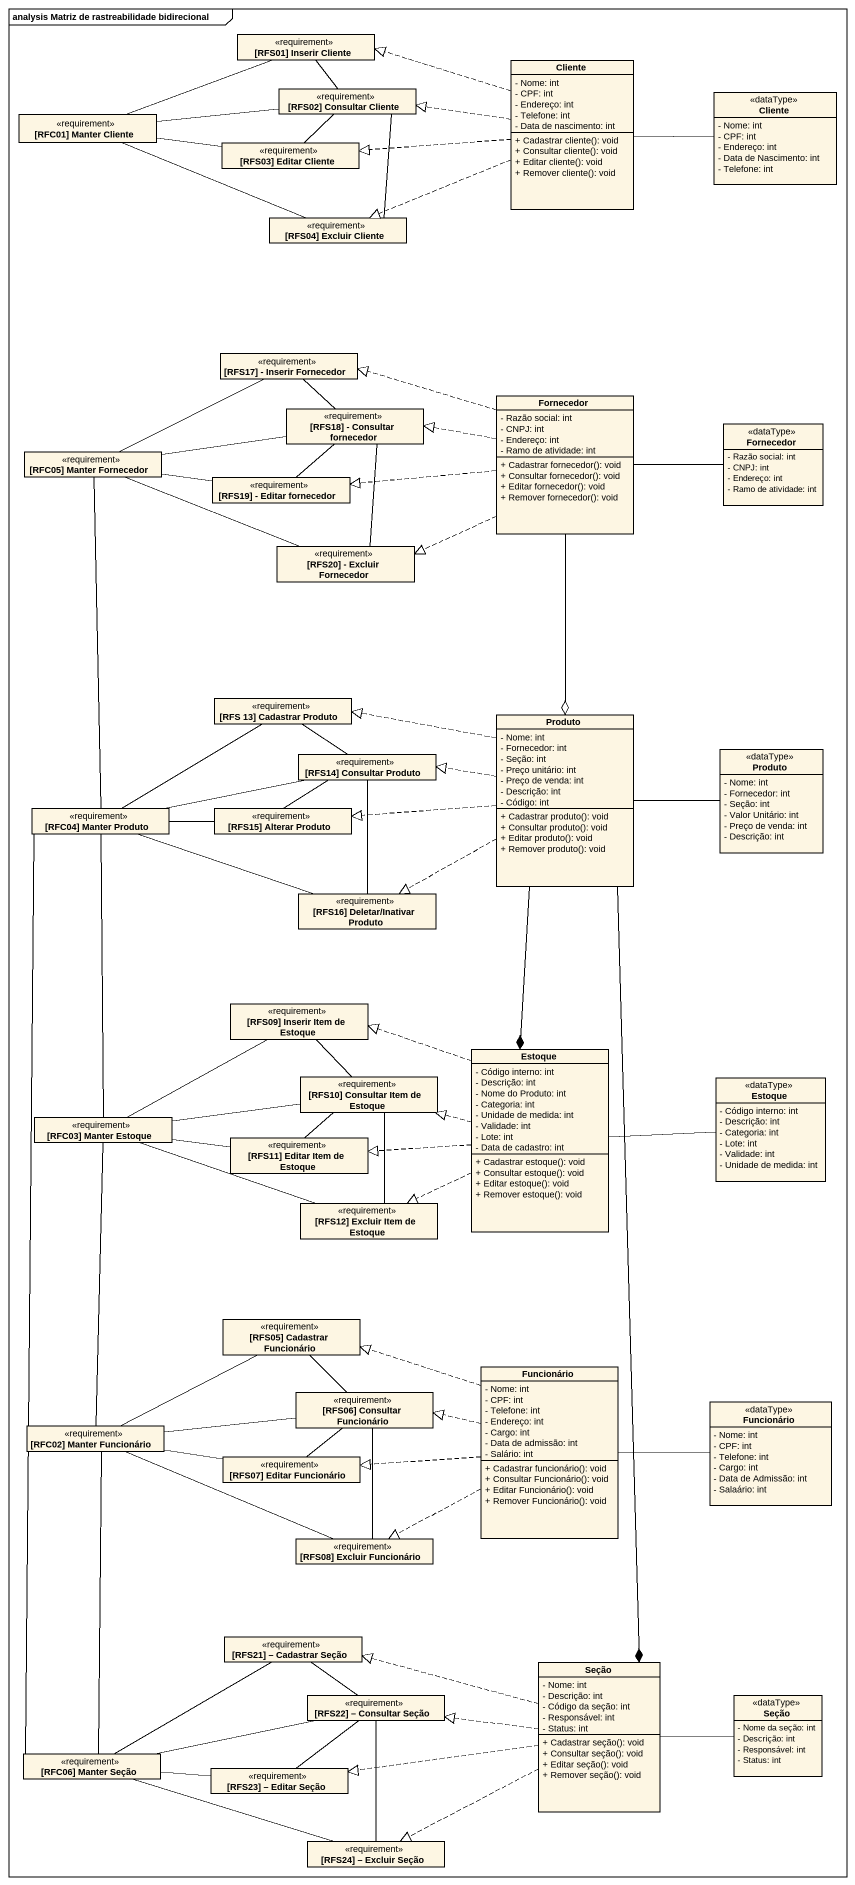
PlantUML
@startuml
mainframe analysis Matriz de rastreabilidade bidirecional
hide circle
hide empty members
skinparam classAttributeIconSize 0
class "[RFS01] Inserir Cliente" as RFS01_Inserir_Cliente <<requirement>>
class "[RFS02] Consultar Cliente" as RFS02_Consultar_Cliente <<requirement>>
class Cliente {
  - Nome: int
  - CPF: int
  - Endereço: int
  - Telefone: int
  - Data de nascimento: int
  + Cadastrar cliente(): void
  + Consultar cliente(): void
  + Editar cliente(): void
  + Remover cliente(): void
}
class "Cliente" as Cliente_2 <<dataType>> {
  - Nome: int
  - CPF: int
  - Endereço: int
  - Data de Nascimento: int
  - Telefone: int
}
class "[RFC01] Manter Cliente" as RFC01_Manter_Cliente <<requirement>>
class "[RFS03] Editar Cliente" as RFS03_Editar_Cliente <<requirement>>
class "[RFS04] Excluir Cliente" as RFS04_Excluir_Cliente <<requirement>>
class "[RFS17] - Inserir Fornecedor" as RFS17_Inserir_Fornecedor <<requirement>>
class Fornecedor {
  - Razão social: int
  - CNPJ: int
  - Endereço: int
  - Ramo de atividade: int
  + Cadastrar fornecedor(): void
  + Consultar fornecedor(): void
  + Editar fornecedor(): void
  + Remover fornecedor(): void
}
class "[RFS18] - Consultar fornecedor" as RFS18_Consultar_fornecedor <<requirement>>
class "Fornecedor" as Fornecedor_2 <<dataType>> {
  - Razão social: int
  - CNPJ: int
  - Endereço: int
  - Ramo de atividade: int
}
class "[RFC05] Manter Fornecedor" as RFC05_Manter_Fornecedor <<requirement>>
class "[RFS19] - Editar fornecedor" as RFS19_Editar_fornecedor <<requirement>>
class "[RFS20] - Excluir Fornecedor" as RFS20_Excluir_Fornecedor <<requirement>>
class "[RFS 13] Cadastrar Produto" as RFS_13_Cadastrar_Produto <<requirement>>
class Produto {
  - Nome: int
  - Fornecedor: int
  - Seção: int
  - Preço unitário: int
  - Preço de venda: int
  - Descrição: int
  - Código: int
  + Cadastrar produto(): void
  + Consultar produto(): void
  + Editar produto(): void
  + Remover produto(): void
}
class "Produto" as Produto_2 <<dataType>> {
  - Nome: int
  - Fornecedor: int
  - Seção: int
  - Valor Unitário: int
  - Preço de venda: int
  - Descrição: int
}
class "[RFS14] Consultar Produto" as RFS14_Consultar_Produto <<requirement>>
class "[RFC04] Manter Produto" as RFC04_Manter_Produto <<requirement>>
class "[RFS15] Alterar Produto" as RFS15_Alterar_Produto <<requirement>>
class "[RFS16] Deletar/Inativar Produto" as RFS16_Deletar_Inativar <<requirement>>
class "[RFS09] Inserir Item de Estoque" as RFS09_Inserir_Item_de <<requirement>>
class Estoque {
  - Código interno: int
  - Descrição: int
  - Nome do Produto: int
  - Categoria: int
  - Unidade de medida: int
  - Validade: int
  - Lote: int
  - Data de cadastro: int
  + Cadastrar estoque(): void
  + Consultar estoque(): void
  + Editar estoque(): void
  + Remover estoque(): void
}
class "[RFS10] Consultar Item de Estoque" as RFS10_Consultar_Item_de <<requirement>>
class "Estoque" as Estoque_2 <<dataType>> {
  - Código interno: int
  - Descrição: int
  - Categoria: int
  - Lote: int
  - Validade: int
  - Unidade de medida: int
}
class "[RFC03] Manter Estoque" as RFC03_Manter_Estoque <<requirement>>
class "[RFS11] Editar Item de Estoque" as RFS11_Editar_Item_de_Estoque <<requirement>>
class "[RFS12] Excluir Item de Estoque" as RFS12_Excluir_Item_de <<requirement>>
class "[RFS05] Cadastrar Funcionário" as RFS05_Cadastrar_Funcionário <<requirement>>
class Funcionário {
  - Nome: int
  - CPF: int
  - Telefone: int
  - Endereço: int
  - Cargo: int
  - Data de admissão: int
  - Salário: int
  + Cadastrar funcionário(): void
  + Consultar Funcionário(): void
  + Editar Funcionário(): void
  + Remover Funcionário(): void
}
class "[RFS06] Consultar Funcionário" as RFS06_Consultar_Funcionário <<requirement>>
class "Funcionário" as Funcionário_2 <<dataType>> {
  - Nome: int
  - CPF: int
  - Telefone: int
  - Cargo: int
  - Data de Admissão: int
  - Salaário: int
}
class "[RFC02] Manter Funcionário" as RFC02_Manter_Funcionário <<requirement>>
class "[RFS07] Editar Funcionário" as RFS07_Editar_Funcionário <<requirement>>
class "[RFS08] Excluir Funcionário" as RFS08_Excluir_Funcionário <<requirement>>
class "[RFS21] – Cadastrar Seção" as RFS21_Cadastrar_Seção <<requirement>>
class Seção {
  - Nome: int
  - Descrição: int
  - Código da seção: int
  - Responsável: int
  - Status: int
  + Cadastrar seção(): void
  + Consultar seção(): void
  + Editar seção(): void
  + Remover seção(): void
}
class "[RFS22] – Consultar Seção" as RFS22_Consultar_Seção <<requirement>>
class "Seção" as Seção_2 <<dataType>> {
  - Nome da seção: int
  - Descrição: int
  - Responsável: int
  - Status: int
}
class "[RFC06] Manter Seção" as RFC06_Manter_Seção <<requirement>>
class "[RFS23] – Editar Seção" as RFS23_Editar_Seção <<requirement>>
class "[RFS24] – Excluir Seção" as RFS24_Excluir_Seção <<requirement>>
RFS01_Inserir_Cliente -- RFS02_Consultar_Cliente
RFS02_Consultar_Cliente -- RFS03_Editar_Cliente
RFS02_Consultar_Cliente -- RFS04_Excluir_Cliente
Cliente .left.|> RFS01_Inserir_Cliente
Cliente .left.|> RFS02_Consultar_Cliente
Cliente .left.|> RFS03_Editar_Cliente
Cliente .left.|> RFS04_Excluir_Cliente
Cliente_2 -left- Cliente
RFC01_Manter_Cliente -right- RFS01_Inserir_Cliente
RFC01_Manter_Cliente -right- RFS02_Consultar_Cliente
RFC01_Manter_Cliente -right- RFS03_Editar_Cliente
RFC01_Manter_Cliente -right- RFS04_Excluir_Cliente
RFS17_Inserir_Fornecedor -- RFS18_Consultar_fornecedor
Fornecedor .left.|> RFS17_Inserir_Fornecedor
Fornecedor .left.|> RFS18_Consultar_fornecedor
Fornecedor .left.|> RFS19_Editar_fornecedor
Fornecedor .left.|> RFS20_Excluir_Fornecedor
Fornecedor --o Produto
RFS18_Consultar_fornecedor -- RFS19_Editar_fornecedor
RFS18_Consultar_fornecedor -- RFS20_Excluir_Fornecedor
Fornecedor_2 -left- Fornecedor
RFC05_Manter_Fornecedor -right- RFS17_Inserir_Fornecedor
RFC05_Manter_Fornecedor -right- RFS18_Consultar_fornecedor
RFC05_Manter_Fornecedor -right- RFS19_Editar_fornecedor
RFC05_Manter_Fornecedor -right- RFS20_Excluir_Fornecedor
RFC05_Manter_Fornecedor -- RFC04_Manter_Produto
RFS_13_Cadastrar_Produto -- RFS14_Consultar_Produto
Produto .left.|> RFS_13_Cadastrar_Produto
Produto .left.|> RFS14_Consultar_Produto
Produto .left.|> RFS15_Alterar_Produto
Produto .left.|> RFS16_Deletar_Inativar
Produto --* Estoque
Produto --* Seção
Produto_2 -left- Produto
RFS14_Consultar_Produto -- RFS15_Alterar_Produto
RFS14_Consultar_Produto -- RFS16_Deletar_Inativar
RFC04_Manter_Produto -up- RFS_13_Cadastrar_Produto
RFC04_Manter_Produto -right- RFS14_Consultar_Produto
RFC04_Manter_Produto -right- RFS15_Alterar_Produto
RFC04_Manter_Produto -right- RFS16_Deletar_Inativar
RFC04_Manter_Produto -- RFC03_Manter_Estoque
RFC04_Manter_Produto -- RFC06_Manter_Seção
RFS09_Inserir_Item_de -- RFS10_Consultar_Item_de
Estoque .left.|> RFS09_Inserir_Item_de
Estoque .left.|> RFS10_Consultar_Item_de
Estoque .left.|> RFS11_Editar_Item_de_Estoque
Estoque .left.|> RFS12_Excluir_Item_de
RFS10_Consultar_Item_de -- RFS11_Editar_Item_de_Estoque
RFS10_Consultar_Item_de -- RFS12_Excluir_Item_de
Estoque_2 -left- Estoque
RFC03_Manter_Estoque -right- RFS09_Inserir_Item_de
RFC03_Manter_Estoque -right- RFS10_Consultar_Item_de
RFC03_Manter_Estoque -right- RFS11_Editar_Item_de_Estoque
RFC03_Manter_Estoque -right- RFS12_Excluir_Item_de
RFC03_Manter_Estoque -- RFC02_Manter_Funcionário
RFS05_Cadastrar_Funcionário -- RFS06_Consultar_Funcionário
Funcionário .left.|> RFS05_Cadastrar_Funcionário
Funcionário .left.|> RFS06_Consultar_Funcionário
Funcionário .left.|> RFS07_Editar_Funcionário
Funcionário .left.|> RFS08_Excluir_Funcionário
RFS06_Consultar_Funcionário -- RFS07_Editar_Funcionário
RFS06_Consultar_Funcionário -- RFS08_Excluir_Funcionário
Funcionário_2 -left- Funcionário
RFC02_Manter_Funcionário -right- RFS05_Cadastrar_Funcionário
RFC02_Manter_Funcionário -right- RFS06_Consultar_Funcionário
RFC02_Manter_Funcionário -right- RFS07_Editar_Funcionário
RFC02_Manter_Funcionário -right- RFS08_Excluir_Funcionário
RFC02_Manter_Funcionário -- RFC06_Manter_Seção
RFS21_Cadastrar_Seção -- RFS22_Consultar_Seção
Seção .left.|> RFS21_Cadastrar_Seção
Seção .left.|> RFS22_Consultar_Seção
Seção .left.|> RFS23_Editar_Seção
Seção .left.|> RFS24_Excluir_Seção
RFS22_Consultar_Seção -- RFS23_Editar_Seção
RFS22_Consultar_Seção -- RFS24_Excluir_Seção
Seção_2 -left- Seção
RFC06_Manter_Seção -right- RFS21_Cadastrar_Seção
RFC06_Manter_Seção -right- RFS22_Consultar_Seção
RFC06_Manter_Seção -right- RFS23_Editar_Seção
RFC06_Manter_Seção -right- RFS24_Excluir_Seção
@enduml
